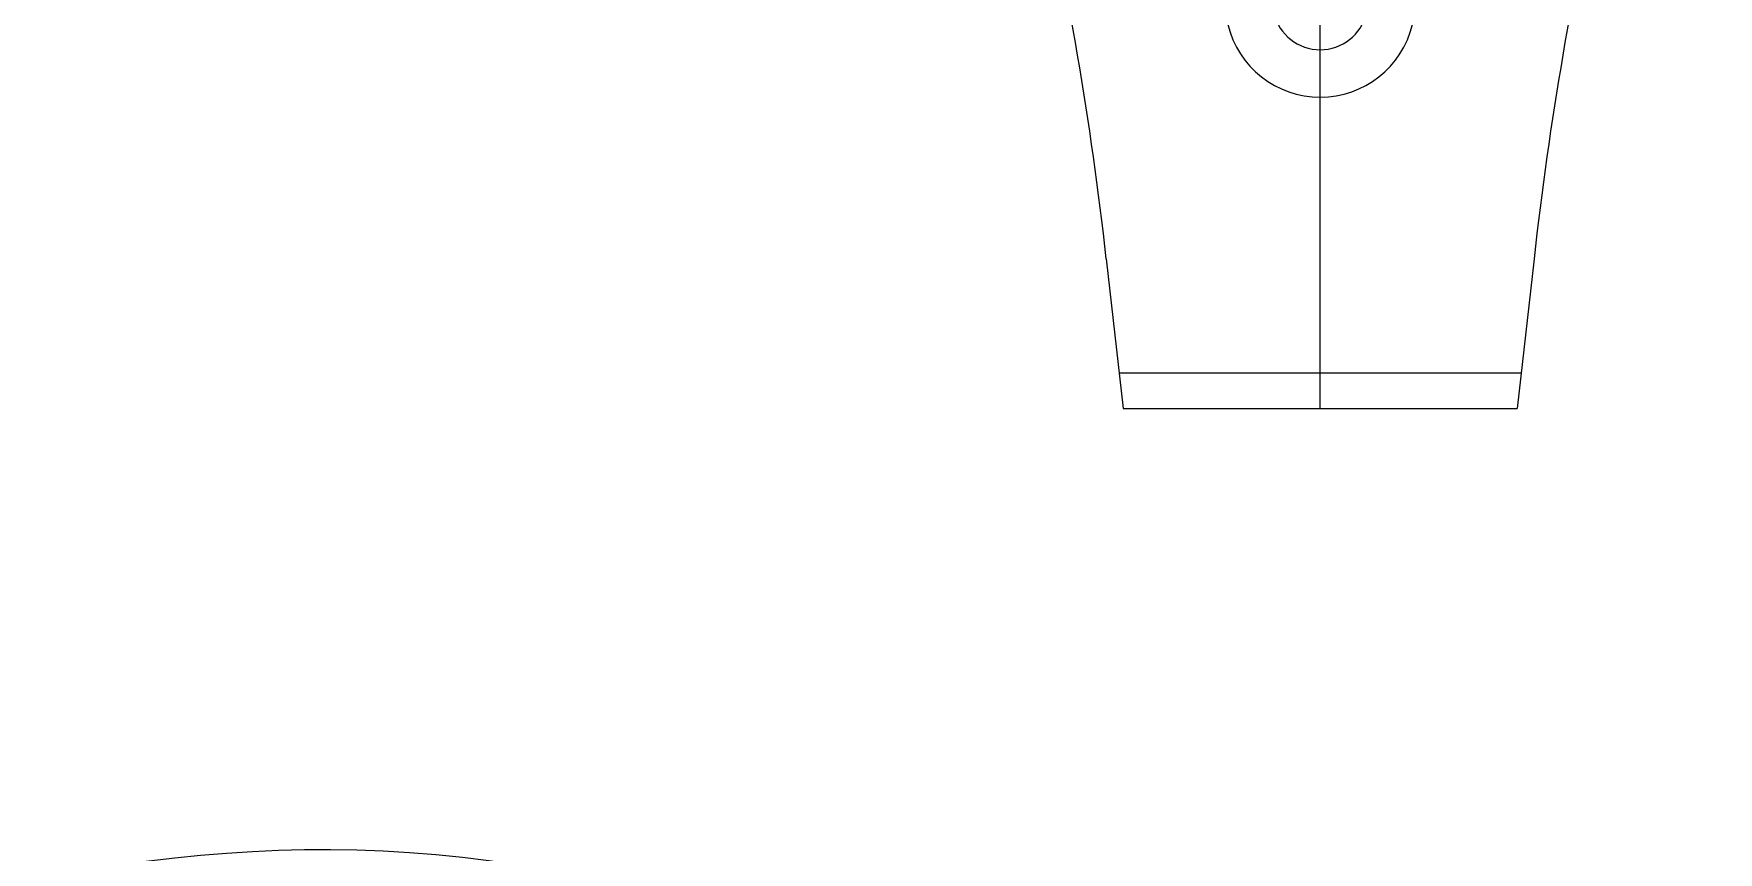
# Model space of a CAD drawing. Header units: millimetres. Extents: x 0 to 1148, y -805 to 0.
# Drawn here: x 428.2 to 522.2, y -441.7 to -396.1 of the extents above; entities that cross this region are included whole.
import ezdxf

# ---------------------------------------------------------------- set-up
doc = ezdxf.new("R2010")
doc.units = ezdxf.units.MM
doc.linetypes.add('CENTER', pattern=[50.8, 31.75, -6.35, 6.35, -6.35])
doc.linetypes.add('DASHED', pattern=[19.05, 12.7, -6.35])
doc.layers.get('0').update_dxf_attribs({"linetype": 'CONTINUOUS', "lineweight": 25})

msp = doc.modelspace()

# ---------------------------------------------------------------- linework, layer by layer
at = {"linetype": 'CENTER', "lineweight": 5}
msp.add_line((500, -416.989), (500, -328.65), dxfattribs=at)
for p, q in [((488.065, -408.642), (489, -416.989)), ((511.935, -408.642), (511, -416.989)), ((488.776, -414.989), (511.224, -414.989)), ((489, -416.989), (511, -416.989))]:
    msp.add_line(p, q)
for centre, radius, start, end in [((289.309, -430.912), 200, 6.39327, 19.54748), ((710.691, -430.912), 200, 160.45252, 173.60673), ((500, -394.321), 5.3, 193.52169, 346.47831)]:
    msp.add_arc(centre, radius, start, end)
at = {"linetype": 'DASHED', "lineweight": 5}
msp.add_arc((500, -394.321), 2.655, 193.52169, 346.47831, dxfattribs=at)
at = {"color": 7}
msp.add_open_spline([(367.705, -463.838), (397.168, -455.015), (426.167, -436.396), (458.076, -442.957)], degree=3, dxfattribs=at)

doc.saveas('drawing.dxf')
